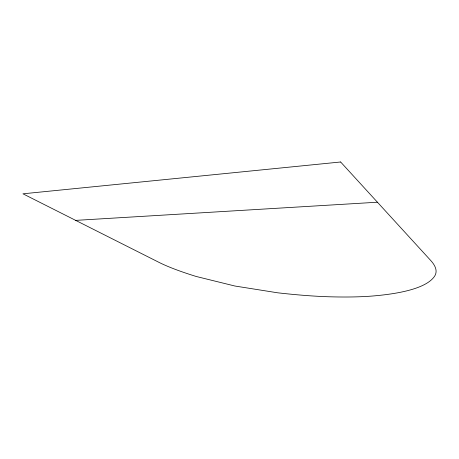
<?xml version="1.0" encoding="UTF-8"?>
<svg xmlns="http://www.w3.org/2000/svg" width="459" height="459" viewBox="0 0 459 459"><rect width="100%" height="100%" fill="white"/><g stroke="black" fill="none" stroke-linecap="round" stroke-linejoin="round"><path stroke-width="0.69" d="M75.678 220.377L377.424 202.218M340.635 161.987L22.95 193.807L158.848 262.296A170.174 24.625 9.7 0 0 196.2 276.473L234.847 286.009L277.592 292.79A172.257 25.337 10.4 0 0 330.228 296.807A290.943 45.516 11.1 0 0 373.649 295.923A494.05 81.111 12.5 0 0 434.323 276.593A309.171 51.442 11.1 0 0 430.657 260.425L340.635 161.987"/></g></svg>
